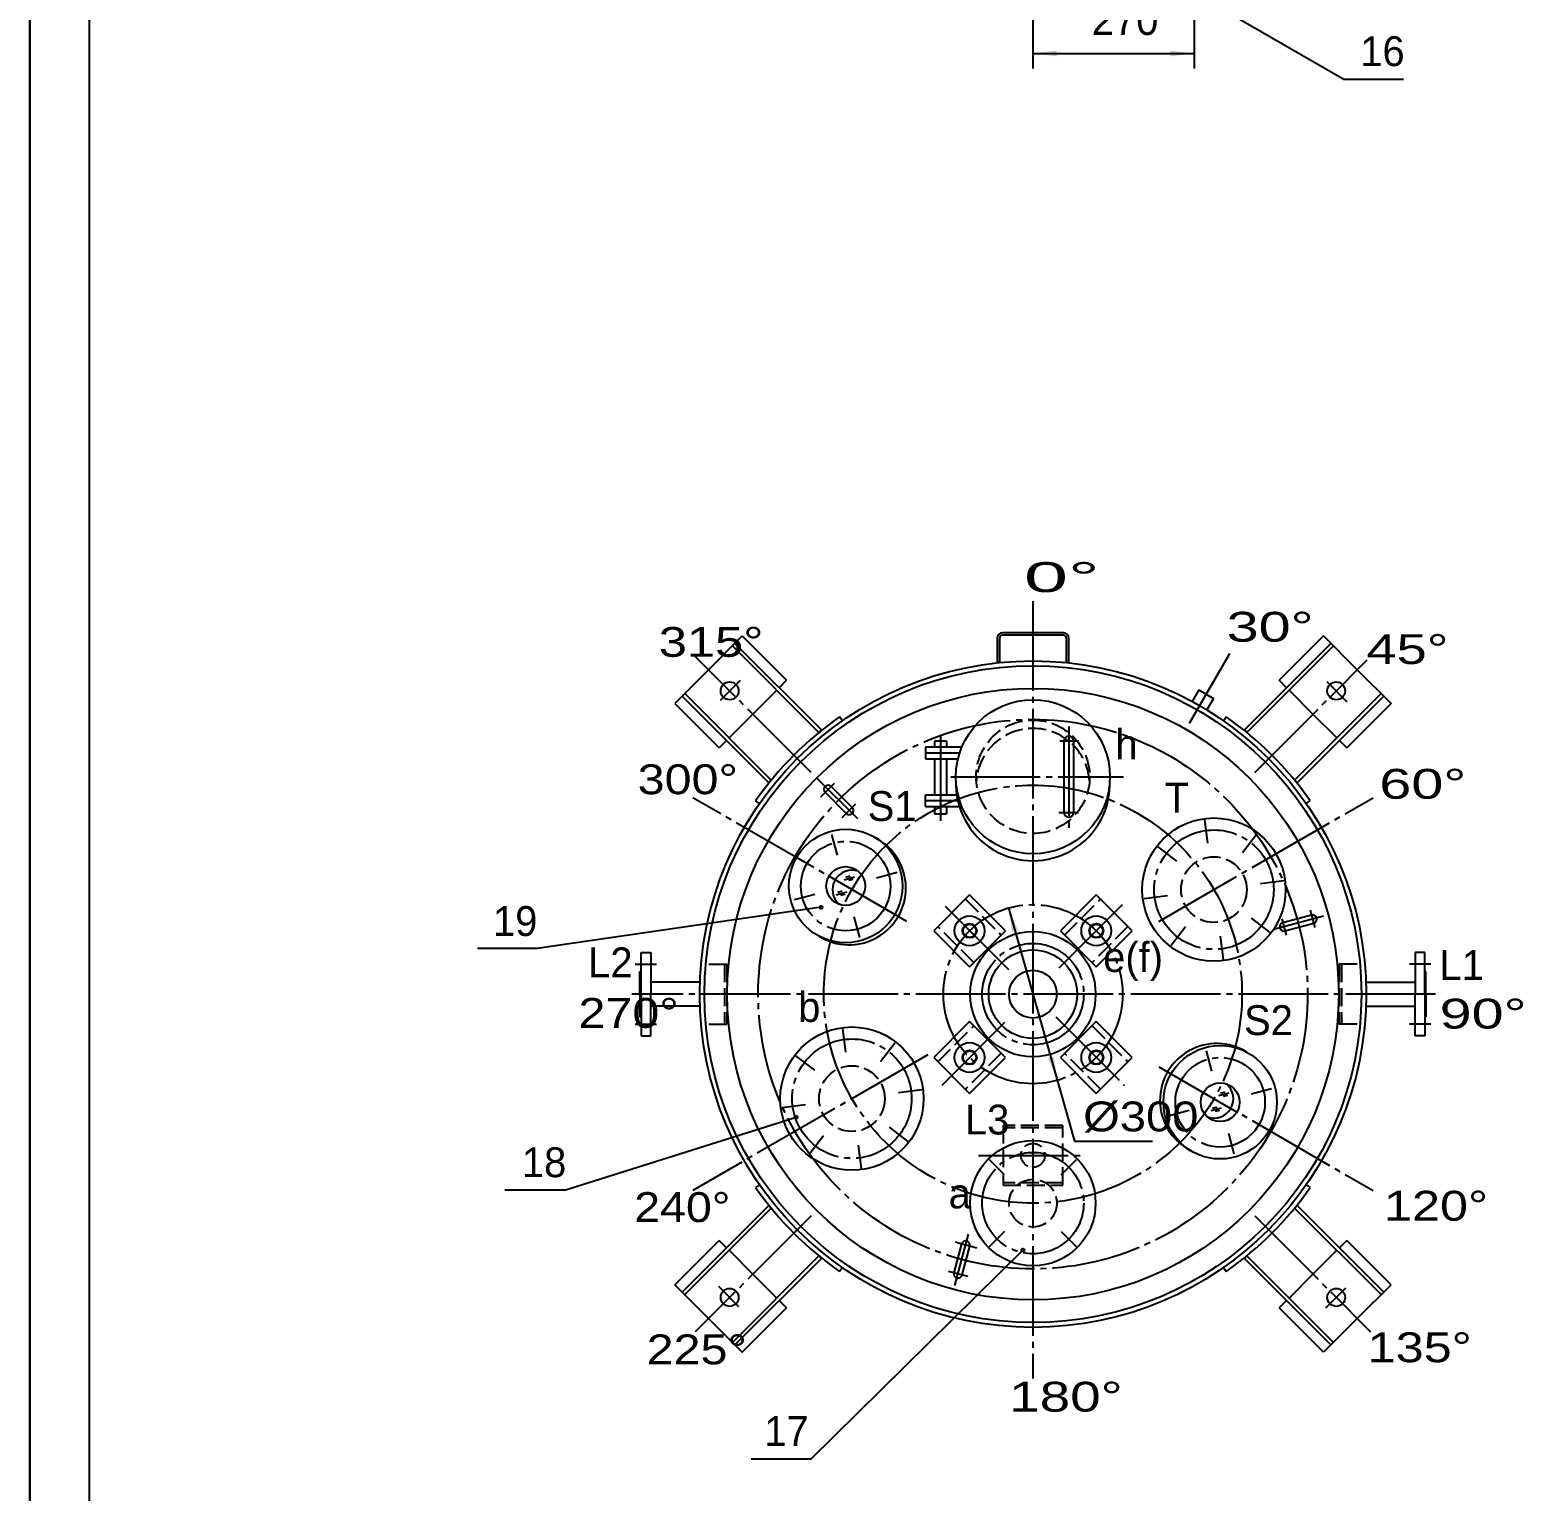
# Model space of a CAD drawing. Extents: x 604 to 1218, y -216 to 625.
# Drawn here: x 604.3 to 854.3, y 28.6 to 273.3 of the extents above; entities that cross this region are included whole.
import ezdxf

# ---------------------------------------------------------------- set-up
doc = ezdxf.new("R2010")
doc.units = 0
doc.linetypes.add('DASHDOT', pattern=[18, 15, -1, 1, -1])
doc.linetypes.add('DASHED', pattern=[4, 3, -1])
doc.layers.get('0').update_dxf_attribs({"color": 8, "linetype": 'CONTINUOUS'})
for name, color, linetype in [('1', 8, 'CONTINUOUS'), ('2', 94, 'DASHDOT'), ('4', 2, 'DASHED'), ('5', 214, 'CONTINUOUS'), ('85', 7, 'CONTINUOUS')]:
    doc.layers.add(name, color=color, linetype=linetype)
doc.styles.get("Standard").update_dxf_attribs({"font": 'cadt_en', "bigfont": 'cadt_hz'})
doc.styles.add('STYLE1', font='cadt_en.shx', dxfattribs={"width": 0.650136, "bigfont": 'cadt_hz.shx'})
doc.styles.add('STYLE11', font='cadt_en.shx', dxfattribs={"width": 1.374136, "bigfont": 'cadt_hz.shx'})
doc.styles.add('STYLE12', font='cadt_en.shx', dxfattribs={"width": 1.439846, "bigfont": 'cadt_hz.shx'})
doc.styles.add('STYLE13', font='cadt_en.shx', dxfattribs={"width": 1.261579, "bigfont": 'cadt_hz.shx'})
doc.styles.add('STYLE14', font='cadt_en.shx', dxfattribs={"width": 1.261579, "bigfont": 'cadt_hz.shx'})
doc.styles.add('STYLE15', font='cadt_en.shx', dxfattribs={"width": 1.213584, "bigfont": 'cadt_hz.shx'})
doc.styles.add('STYLE16', font='cadt_en.shx', dxfattribs={"width": 1.165041, "bigfont": 'cadt_hz.shx'})
doc.styles.add('STYLE17', font='cadt_en.shx', dxfattribs={"width": 1.213584, "bigfont": 'cadt_hz.shx'})
doc.styles.add('STYLE18', font='cadt_en.shx', dxfattribs={"width": 1.213584, "bigfont": 'cadt_hz.shx'})
doc.styles.add('STYLE19', font='cadt_en.shx', dxfattribs={"width": 1.267812, "bigfont": 'cadt_hz.shx'})
doc.styles.add('STYLE20', font='cadt_en.shx', dxfattribs={"width": 1.439846, "bigfont": 'cadt_hz.shx'})
doc.styles.add('STYLE21', font='cadt_en.shx', dxfattribs={"width": 1.359855, "bigfont": 'cadt_hz.shx'})
doc.styles.add('STYLE22', font='cadt_en.shx', dxfattribs={"width": 1.439846, "bigfont": 'cadt_hz.shx'})
doc.styles.add('STYLE23', font='cadt_en.shx', dxfattribs={"width": 1.981314, "bigfont": 'cadt_hz.shx'})
doc.styles.add('STYLE24', font='cadt_en.shx', dxfattribs={"width": 1.180206, "bigfont": 'cadt_hz.shx'})
doc.dimstyles.get("Standard").update_dxf_attribs({"dimtxt": 3.5, "dimasz": 4, "dimexe": 2, "dimexo": 0, "dimgap": 1, "dimtad": 1, "dimtoh": 1, "dimdec": 4, "dimzin": 0, "dimtxsty": 'STANDARD', "dimcen": 0, "dimazin": 3, "dimtfac": 1, "dimtdec": 4, "dimtmove": 0, "dimatfit": 3, "dimtolj": 1, "dimtzin": 0})

# ---------------------------------------------------------------- blocks, each defined once
blk = doc.blocks.new('*D60')
for p, q in [((768.15, 126.26), (779.22, 87.23)), ((779.22, 87.23), (792.25, 87.23))]:
    blk.add_line(p, q)
for points in [[(768.15, 126.26), (769.72, 122.55), (768.76, 122.27)], [(776.33, 97.4), (774.76, 101.11), (775.72, 101.38)]]:
    blk.add_solid(points)
at = {"insert": (780.65, 88.66), "char_height": 5, "attachment_point": 7, "style": 'STYLE24'}
blk.add_mtext('%%c300', dxfattribs=at)
blk = doc.blocks.new('*D89')
for p, q in [((772.24, 286.52), (772.24, 266.86)), ((799.24, 286.04), (799.24, 266.86)), ((772.24, 269.36), (799.24, 269.36))]:
    blk.add_line(p, q)
for points in [[(772.24, 269.36), (776.24, 269.86), (776.24, 268.86)], [(799.24, 269.36), (795.24, 268.86), (795.24, 269.86)]]:
    blk.add_solid(points)
at = {"style": 'STYLE1'}
blk.add_text('270', height=5, dxfattribs=at).set_placement((782.1, 272.45))

msp = doc.modelspace()

# ---------------------------------------------------------------- linework, layer by layer
at = {"color": 7}
for p, q in [((604.27989, -216.09659), (604.27989, 624.90341)), ((604.27989, 624.90341), (604.27989, -216.09659, 1)), ((604.27989, -216.09659), (604.27989, 624.90341)), ((824.30116, 264.99715), (779.50933, 290.86824)), ((736.77071, 126.38829), (689.2447, 119.45256)), ((693.80127, 78.98393), (732.58737, 91.21757)), ((735.07436, 33.93495), (770.57457, 68.96793))]:
    msp.add_line(p, q, dxfattribs=at)
for centre in [(761.63398, 122.43494), (782.84718, 122.43494), (761.63398, 101.22174), (782.84718, 101.22174)]:
    msp.add_circle(centre, 1.2, dxfattribs=at)
at = {"layer": '1', "color": 7}
for p, q in [((614.27989, -206.09659), (614.27989, 599.90341)), ((834.30116, 264.99715), (824.30116, 264.99715)), ((766.24058, 171.42948), (766.24058, 167.32948, 6.28319)), ((766.64058, 171.42948), (766.64058, 167.32948)), ((777.34058, 172.32948), (767.14058, 172.32948, 6.28319)), ((777.34058, 171.92948), (767.14058, 171.92948)), ((777.84058, 167.32948), (777.84058, 171.42948)), ((778.24058, 167.32948), (778.24058, 171.42948)), ((766.64058, 167.32948), (766.24058, 167.32948)), ((778.24058, 167.32948), (777.84058, 167.32948)), ((800.02989, 162.76085), (798.92297, 160.8436)), ((800.02989, 162.76085), (802.45477, 161.36085)), ((802.45477, 161.36085), (801.34784, 159.4436)), ((754.24058, 153.22834), (760.34898, 153.22834)), ((754.24058, 153.22834), (754.24058, 151.22834)), ((757.74058, 154.16843), (755.74058, 154.16843)), ((755.74058, 154.16843), (755.74058, 153.22834)), ((757.74058, 154.16843), (757.74058, 153.22834)), ((777.44065, 154.22834), (777.44065, 142.22834)), ((779.04051, 154.22834), (779.04051, 142.22834)), ((754.24058, 152.22834), (759.9764, 152.22834)), ((754.24058, 151.22834), (759.69426, 151.22834)), ((755.74058, 151.22834), (755.74058, 145.22834)), ((757.74058, 151.22834), (757.74058, 145.22834)), ((737.45092, 145.62804), (740.98646, 142.09251)), ((741.97641, 143.08246), (738.44087, 146.61799, 6.28319)), ((754.24058, 145.22834), (759.69426, 145.22834)), ((754.24058, 143.22834), (754.24058, 145.22834)), ((754.24058, 144.22834), (759.9764, 144.22834)), ((754.24058, 143.22834), (760.34898, 143.22834)), ((755.74058, 143.22834), (755.74058, 142.04557)), ((757.74058, 143.22834), (757.74058, 142.04557)), ((755.74058, 142.04557), (757.74058, 142.04557)), ((761.63398, 128.44535), (755.62357, 122.43494)), ((767.64438, 122.43494), (761.63398, 128.44535)), ((782.84718, 128.44535), (776.83677, 122.43494, 6.28319)), ((788.85759, 122.43494), (782.84718, 128.44535, 6.28319)), ((818.90681, 125.05721), (814.07718, 123.76312)), ((814.43952, 122.41082), (819.26915, 123.70492, 6.28319)), ((755.62357, 122.43494), (761.63398, 116.42453)), ((761.63398, 116.42453), (767.64438, 122.43494, 6.28319)), ((776.83677, 122.43494), (782.84718, 116.42453)), ((782.84718, 116.42453), (788.85759, 122.43494)), ((689.2447, 119.45256), (679.2447, 119.45256)), ((706.64058, 111.82834), (706.64058, 118.82834)), ((706.64058, 118.82834), (708.24058, 118.82834)), ((708.24058, 118.82834), (708.24058, 111.82834)), ((837.84058, 118.82834), (836.24058, 118.82834, 6.28319)), ((836.24058, 118.82834), (836.24058, 111.82834)), ((837.84058, 111.82834), (837.84058, 118.82834)), ((706.44058, 115.62834), (706.64058, 115.62834)), ((706.44058, 111.82834), (706.44058, 115.62834)), ((838.04058, 115.62834), (837.84058, 115.62834)), ((838.04058, 111.82834), (838.04058, 115.62834)), ((716.47643, 113.82834), (708.24058, 113.82834)), ((828.00472, 113.82834), (836.24058, 113.82834)), ((706.44058, 111.82834), (706.44058, 108.02834)), ((706.64058, 111.82834), (706.64058, 104.82834)), ((708.24058, 104.82834), (708.24058, 111.82834)), ((836.24058, 104.82834), (836.24058, 111.82834)), ((837.84058, 111.82834), (837.84058, 104.82834)), ((838.04058, 111.82834), (838.04058, 108.02834)), ((706.44058, 108.02834), (706.64058, 108.02834)), ((716.47643, 109.82834), (708.24058, 109.82834)), ((828.00472, 109.82834), (836.24058, 109.82834)), ((838.04058, 108.02834), (837.84058, 108.02834)), ((761.63398, 107.23215), (755.62357, 101.22174)), ((767.64438, 101.22174), (761.63398, 107.23215)), ((782.84718, 107.23215), (776.83677, 101.22174)), ((788.85759, 101.22174), (782.84718, 107.23215)), ((706.64058, 104.82834), (708.24058, 104.82834)), ((837.84058, 104.82834), (836.24058, 104.82834)), ((755.62357, 101.22174), (761.63398, 95.21133)), ((761.63398, 95.21133), (767.64438, 101.22174)), ((776.83677, 101.22174), (782.84718, 95.21133)), ((782.84718, 95.21133), (788.85759, 101.22174)), ((693.80127, 78.98393), (683.80127, 78.98393)), ((760.3058, 69.99174), (759.01171, 65.16211)), ((760.364, 64.79976), (761.6581, 69.62939)), ((735.07436, 33.93495), (725.07436, 33.93495))]:
    msp.add_line(p, q, dxfattribs=at)
for centre, radius in [((772.24058, 111.82834), 55.8), ((772.24058, 111.82834), 55), ((772.24058, 111.82834), 51.2), ((772.24058, 148.22834), 12.9), ((802.55147, 129.32834), 12), ((740.89046, 129.92834), 9.5), ((740.89046, 129.92834), 3.25), ((761.63398, 122.43494), 2.5), ((761.63398, 122.43494), 1.1), ((782.84718, 122.43494), 2.5), ((782.84718, 122.43494), 1.1), ((772.24058, 111.82834), 10.5), ((772.24058, 111.82834), 7.4), ((772.24058, 111.82834), 4), ((741.92969, 94.32834), 12), ((761.63398, 101.22174), 2.5), ((782.84718, 101.22174), 2.5), ((803.5907, 93.72834), 9.5), ((761.63398, 101.22174), 1.1), ((782.84718, 101.22174), 1.1), ((803.5907, 93.72834), 3.25), ((772.24058, 76.82834), 10.5)]:
    msp.add_circle(centre, radius, dxfattribs=at)
for centre, radius, start, end in [((767.14058, 171.42948), 0.9, 90, 180), ((767.14058, 171.42948), 0.5, 90, 180), ((777.34058, 171.42948), 0.9, 0, 90), ((777.34058, 171.42948), 0.5, 0, 90), ((778.24058, 154.21775), 0.8, 0.7583373, 179.2416627), ((772.24058, 147.07357), 12.9, 177.4346768, 362.5653232), ((737.9459, 146.12302), 0.7, 45, 225), ((741.48143, 142.58749), 0.7, 225, 405), ((778.24058, 142.23893), 0.8, 180.7583373, 359.2416627), ((741.46784, 129.59499), 9.5, 237.9890947, 422.0109053), ((741.92969, 129.32834), 3.25, 70.6387093, 229.3612907), ((819.08798, 124.38106), 0.7, 285, 465), ((814.25835, 123.08697), 0.7, 105, 285), ((803.01331, 94.06169), 9.5, 57.9890947, 242.0109053), ((802.55147, 94.32834), 3.25, 250.6387093, 409.3612907), ((760.98195, 69.81057), 0.7, 345, 525), ((759.68785, 64.98094), 0.7, 165, 345)]:
    msp.add_arc(centre, radius, start, end, dxfattribs=at)
at = {"layer": '2', "color": 7}
for p, q in [((772.24058, 177.61255), (772.24058, 47.44031)), ((735.10596, 148.96295), (715.69823, 168.37069)), ((805.13268, 168.79914), (798.41572, 157.16501)), ((809.37519, 148.96295), (828.2219, 167.80966)), ((719.89726, 161.05001), (723.26507, 164.41782)), ((821.46225, 164.17166), (824.83006, 160.80385)), ((756.74058, 155.13827), (756.74058, 140.86477)), ((778.24058, 156.67067), (778.24058, 138.78433)), ((776.75332, 154.22834), (779.94147, 154.22834)), ((735.94015, 148.12876), (742.84988, 141.21903)), ((758.47818, 148.22834), (787.3805, 148.22834)), ((736.70897, 144.88609), (739.00322, 147.18034)), ((751.1428, 124.00915), (715.26978, 144.72045)), ((742.52194, 143.628), (740.25637, 141.36242)), ((793.33836, 124.00915), (829.21138, 144.72045)), ((776.55652, 142.22834), (779.86275, 142.22834, 6.28319)), ((801.52695, 137.1103), (801.01086, 141.03043)), ((739.50271, 135.10749), (738.5794, 138.55331)), ((807.3297, 135.55545), (809.73672, 138.69235)), ((796.32435, 134.10657), (793.18746, 136.51359)), ((746.0696, 131.31609), (749.51543, 132.2394)), ((810.33342, 130.35285), (814.25356, 130.86895)), ((735.71131, 128.54059), (732.26548, 127.61729)), ((794.76951, 128.30383), (790.84937, 127.78773)), ((768.19315, 115.87577), (756.95911, 127.10981)), ((776.63977, 116.22753), (787.52205, 127.10981)), ((818.68714, 125.87701), (819.45892, 122.99668)), ((742.27821, 124.74919), (743.20151, 121.30337)), ((797.77323, 123.10123), (795.36621, 119.96434)), ((808.77858, 124.55011), (811.91547, 122.14309)), ((820.8719, 124.85906), (812.76266, 122.6862)), ((813.90259, 124.41469), (814.62688, 121.71161)), ((803.57598, 121.54638), (804.09208, 117.62625)), ((705.63018, 116.82834), (709.18501, 116.82834)), ((838.85097, 116.82834), (835.29614, 116.82834)), ((839.64948, 111.82834), (705.07154, 111.82834)), ((776.04915, 108.01976), (787.52205, 96.54687, 6.28319)), ((705.63018, 106.82834), (709.18501, 106.82834)), ((740.90517, 102.1103), (740.38908, 106.03043)), ((767.49397, 107.08173), (756.95911, 96.54687)), ((838.85097, 106.82834), (835.29614, 106.82834)), ((746.70792, 100.55545), (749.11494, 103.69235)), ((754.66016, 101.67828), (715.26978, 78.93623)), ((735.70257, 99.10657), (732.56568, 101.51359)), ((802.20295, 98.90749), (801.27964, 102.35331)), ((793.33836, 99.64753), (829.21138, 78.93623)), ((749.71164, 95.35285), (753.63178, 95.86895)), ((808.76984, 95.11609), (812.21567, 96.0394)), ((734.14773, 93.30383), (730.22759, 92.78773)), ((798.41155, 92.34059), (794.96572, 91.41729)), ((737.15146, 88.10123), (734.74443, 84.96434)), ((748.1568, 89.55011), (751.29369, 87.14309)), ((804.97844, 88.54919), (805.90175, 85.10337)), ((742.9542, 86.54638), (743.4703, 82.62625)), ((763.14034, 84.82834), (780.66126, 84.82834, 6.28319)), ((767.48457, 81.58435), (764.9263, 84.14262)), ((776.99659, 81.58435), (779.55485, 84.14262)), ((735.10596, 74.69373), (715.69823, 55.28599)), ((809.37519, 74.69373), (828.78293, 55.28599)), ((759.16708, 63.03739), (761.46454, 71.61161)), ((762.82725, 69.31612), (759.23364, 70.27902)), ((767.48457, 72.07233), (764.9263, 69.51406)), ((776.99659, 72.07233), (779.55485, 69.51406)), ((761.33222, 64.54033), (758.09625, 65.40741)), ((723.01891, 59.48502), (719.6511, 62.85283, 1)), ((824.58389, 62.60667), (821.21609, 59.23886))]:
    msp.add_line(p, q, dxfattribs=at)
for centre, radius in [((772.24058, 111.82834), 46), ((772.24058, 111.82834), 35), ((802.55147, 129.32834), 10), ((740.89046, 129.92834), 7.5), ((772.24058, 111.82834), 15), ((772.24058, 111.82834), 8.5), ((741.92969, 94.32834), 10), ((803.5907, 93.72834), 7.5), ((772.24058, 76.82834), 8.5)]:
    msp.add_circle(centre, radius, dxfattribs=at)
at = {"layer": '4', "color": 7}
for p, q in [((760.92687, 127.73824), (766.93728, 121.72784)), ((777.54388, 121.72784), (783.55429, 127.73824)), ((762.34108, 117.13164), (756.33067, 123.14205)), ((788.15048, 123.14205), (782.14007, 117.13164)), ((717.97518, 116.82834), (720.97518, 116.82834)), ((720.57518, 116.82834), (720.57518, 106.82834)), ((720.97518, 116.82834), (720.97518, 106.82834)), ((823.50598, 116.82834), (823.50598, 106.82834)), ((826.50598, 116.82834), (823.50598, 116.82834)), ((823.90598, 116.82834), (823.90598, 106.82834)), ((717.97518, 106.82834), (720.97518, 106.82834)), ((756.33067, 100.51463), (762.34108, 106.52504)), ((782.14007, 106.52504), (788.15048, 100.51463)), ((826.50598, 106.82834), (823.50598, 106.82834)), ((766.93728, 101.92885), (760.92687, 95.91844)), ((783.55429, 95.91844), (777.54388, 101.92885)), ((777.24058, 89.82834), (767.24058, 89.82834)), ((767.24058, 89.82834), (767.24058, 79.82834)), ((777.24058, 89.42834), (767.24058, 89.42834)), ((777.24058, 79.82834), (777.24058, 89.82834)), ((777.24058, 80.22834), (767.24058, 80.22834)), ((767.24058, 79.82834), (777.24058, 79.82834))]:
    msp.add_line(p, q, dxfattribs=at)
for centre, radius in [((772.24058, 148.22834), 9.5), ((802.55147, 129.32834), 5.5), ((741.92969, 94.32834), 5.5), ((772.24058, 84.82834), 2), ((772.24058, 76.82834), 4)]:
    msp.add_circle(centre, radius, dxfattribs=at)
msp.add_arc((772.24058, 146.82834), 9.5, 4.2256239, 175.7743761, dxfattribs=at)
at = {"layer": '5', "color": 7}
for p, q in [((740.64124, 130.99608), (742.3825, 131.46265)), ((741.62633, 131.56262), (740.88764, 131.36469)), ((741.39689, 130.89597), (742.1361, 131.09404)), ((739.31724, 128.48408), (741.0585, 128.95065)), ((740.30233, 129.05062), (739.56364, 128.85269)), ((740.07289, 128.38397), (740.8121, 128.58204)), ((803.38624, 94.83608), (805.1275, 95.30265)), ((804.37133, 95.40262), (803.63264, 95.20469)), ((802.06224, 92.32408), (803.8035, 92.79065)), ((803.04733, 92.89062), (802.30864, 92.69269)), ((804.14189, 94.73597), (804.8811, 94.93404)), ((802.81789, 92.22397), (803.5571, 92.42204))]:
    msp.add_line(p, q, dxfattribs=at)
for centre in [(736.77071, 126.38829), (732.58737, 91.21757), (770.57457, 68.96793)]:
    msp.add_circle(centre, 0.25, dxfattribs=at)
at = {"layer": '85', "color": 7}
for p, q in [((717.92255, 166.14637), (723.5794, 171.80322)), ((721.9177, 170.14152), (736.41339, 155.64583)), ((722.34197, 170.56579), (736.83765, 156.0701)), ((723.5794, 171.80322), (731.00402, 164.3786, 6.28319)), ((822.13919, 170.56579), (807.6435, 156.0701)), ((822.56345, 170.14152), (808.06776, 155.64583)), ((820.90175, 171.80322), (813.47713, 164.3786)), ((826.55861, 166.14637), (820.90175, 171.80322)), ((717.92255, 166.14637), (712.26569, 160.48952)), ((826.55861, 166.14637), (832.21546, 160.48952)), ((725.34717, 158.72175), (729.34232, 162.7169)), ((729.76659, 163.14117), (731.00402, 164.3786)), ((814.71457, 163.14117), (813.47713, 164.3786)), ((819.13398, 158.72175), (815.13883, 162.7169)), ((712.26569, 160.48952), (719.69032, 153.06489)), ((713.50313, 161.72695), (727.99882, 147.23126)), ((713.92739, 162.15122), (728.42308, 147.65553)), ((830.55376, 162.15122), (816.05807, 147.65553)), ((830.97802, 161.72695), (816.48233, 147.23126)), ((832.21546, 160.48952), (824.79084, 153.06489)), ((725.34717, 158.72175), (721.35202, 154.72659)), ((740.33081, 157.60396), (739.87333, 158.26024)), ((804.15034, 157.60396), (804.60783, 158.26024)), ((819.13398, 158.72175), (823.12914, 154.72659)), ((736.41339, 155.64583), (736.83765, 156.0701)), ((808.06776, 155.64583), (807.6435, 156.0701)), ((720.92775, 154.30233), (719.69032, 153.06489)), ((823.5534, 154.30233), (824.79084, 153.06489)), ((728.42308, 147.65553), (727.99882, 147.23126)), ((816.05807, 147.65553), (816.48233, 147.23126, 6.28319)), ((726.46496, 143.7381), (725.80868, 144.19559)), ((818.01619, 143.7381), (818.67247, 144.19559)), ((726.46496, 79.91858), (725.80868, 79.46109, 6.28319)), ((818.01619, 79.91858), (818.67247, 79.46109)), ((713.50313, 61.92973), (727.99882, 76.42542)), ((713.92739, 61.50546), (728.42308, 76.00115)), ((728.42308, 76.00115), (727.99882, 76.42542)), ((816.05807, 76.00115), (816.48233, 76.42542, 6.28319)), ((830.55376, 61.50546), (816.05807, 76.00115)), ((830.97802, 61.92973), (816.48233, 76.42542)), ((712.26569, 63.16717), (719.69032, 70.59179)), ((720.92775, 69.35435), (719.69032, 70.59179)), ((823.5534, 69.35435), (824.79084, 70.59179)), ((832.21546, 63.16717), (824.79084, 70.59179)), ((725.34717, 64.93493), (721.35202, 68.93009)), ((721.9177, 53.51516), (736.41339, 68.01085)), ((722.34197, 53.09089), (736.83765, 67.58658)), ((736.41339, 68.01085), (736.83765, 67.58658, 6.28319)), ((808.06776, 68.01085), (807.6435, 67.58658)), ((822.13919, 53.09089), (807.6435, 67.58658)), ((822.56345, 53.51516), (808.06776, 68.01085)), ((819.13398, 64.93493), (823.12914, 68.93009)), ((740.33081, 66.05272), (739.87333, 65.39644)), ((804.15034, 66.05272), (804.60783, 65.39644)), ((717.92255, 57.51031), (712.26569, 63.16717)), ((725.34717, 64.93493), (729.34232, 60.93978)), ((819.13398, 64.93493), (815.13883, 60.93978)), ((826.55861, 57.51031), (832.21546, 63.16717)), ((729.76659, 60.51552), (731.00402, 59.27808)), ((814.71457, 60.51552), (813.47713, 59.27808)), ((717.92255, 57.51031), (723.5794, 51.85346)), ((723.5794, 51.85346), (731.00402, 59.27808)), ((820.90175, 51.85346), (813.47713, 59.27808)), ((826.55861, 57.51031), (820.90175, 51.85346))]:
    msp.add_line(p, q, dxfattribs=at)
for centre in [(721.45808, 162.61084), (823.02307, 162.61084), (721.45808, 61.04585), (823.02307, 61.04585)]:
    msp.add_circle(centre, 1.5, dxfattribs=at)
for start, end in [(124.88, 145.12), (34.88, 55.12), (214.88, 235.12), (304.88, 325.12)]:
    msp.add_arc((772.24058, 111.82834), 56.6, start, end, dxfattribs=at)

# ---------------------------------------------------------------- block references
at = {"color": 7}
msp.add_blockref('*D89', (0, 0), dxfattribs=at)

# ---------------------------------------------------------------- texts
at = {"color": 7, "style": 'STYLE1'}
for s, p in [('16', (827.04916, 267.23571)), ('h', (786.0461, 151.17076)), ('S1', (744.5751, 140.82876)), ('T', (794.2901, 142.24576)), ('19', (681.8287, 121.56613)), ('e(f)', (783.99741, 115.52955)), ('L2', (697.76258, 114.64901)), ('L1', (840.31558, 114.19801)), ('b', (732.9261, 107.18076)), ('S2', (807.5961, 104.97076)), ('L3', (760.8527, 88.32844)), ('18', (686.66727, 81.18049)), ('a', (758.1291, 75.95076)), ('17', (727.25136, 36.17351))]:
    msp.add_text(s, height=5, dxfattribs=at).set_placement(p)
at = {"color": 7, "char_height": 5, "attachment_point": 7}
for s, insert, style in [('0%%d', (770.74494, 179.091), 'STYLE23'), ('30%%d', (804.68243, 170.77841), 'STYLE22'), ('315%%d', (709.58965, 168.24495), 'STYLE19'), ('45%%d', (828.07348, 167.02752), 'STYLE21'), ('300%%d', (706.05154, 145.23597), 'STYLE18'), ('60%%d', (830.24941, 144.47623), 'STYLE20'), ('270%%d', (696.14108, 106.11094), 'STYLE17'), ('90%%d', (840.34425, 105.99326), 'STYLE12'), ('240%%d', (705.477, 73.59831), 'STYLE16'), ('120%%d', (831.02169, 73.82441), 'STYLE13'), ('135%%d', (828.28897, 50.11549), 'STYLE14'), ('225%%d', (707.55633, 49.7723), 'STYLE15'), ('180%%d', (768.25658, 41.84834), 'STYLE11')]:
    msp.add_mtext(s, dxfattribs=dict(at, insert=insert, style=style))

# ---------------------------------------------------------------- dimensions: what is measured, and where the dimension line sits
at = {"color": 7}
dim = msp.add_diameter_dim_2p(p1=(776.33461, 97.39785), p2=(768.14655, 126.25883), text='%%c300', dimstyle='STANDARD', dxfattribs=at)
dim.commit()
dim.dimension.update_dxf_attribs({"geometry": '*D60', "text_midpoint": (785.73604, 87.23394)})

doc.saveas('drawing.dxf')
